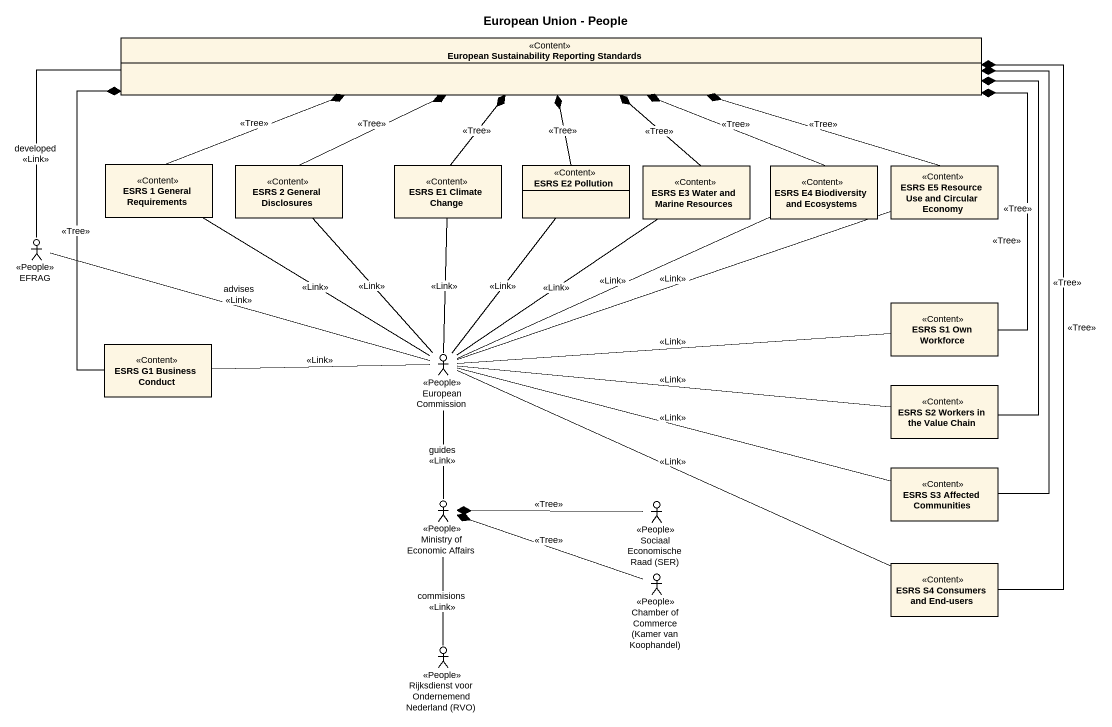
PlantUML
@startuml
title European Union - People
allowmixing
hide circle
hide empty members
class "European Sustainability Reporting Standards" as European_Sustainability <<Content>>
class "ESRS 1 General Requirements" as ESRS_1_General_Requirements <<Content>>
class "ESRS 2 General Disclosures" as ESRS_2_General_Disclosures <<Content>>
class "ESRS E1 Climate Change" as ESRS_E1_Climate_Change <<Content>>
class "ESRS E2 Pollution" as ESRS_E2_Pollution <<Content>>
class "ESRS E3 Water and Marine Resources" as ESRS_E3_Water_and_Marine <<Content>>
class "ESRS E4 Biodiversity and Ecosystems" as ESRS_E4_Biodiversity_and <<Content>>
class "ESRS E5 Resource Use and Circular Economy" as ESRS_E5_Resource_Use_and <<Content>>
actor EFRAG <<People>>
class "ESRS S1 Own Workforce" as ESRS_S1_Own_Workforce <<Content>>
class "ESRS G1 Business Conduct" as ESRS_G1_Business_Conduct <<Content>>
actor "European Commission" as European_Commission <<People>>
class "ESRS S2 Workers in the Value Chain" as ESRS_S2_Workers_in_the <<Content>>
actor "Ministry of Economic Affairs" as Ministry_of_Economic_Affairs <<People>>
actor "Sociaal Economische Raad (SER)" as Sociaal_Economische_Raad_SER <<People>>
class "ESRS S3 Affected Communities" as ESRS_S3_Affected_Communities <<Content>>
actor "Chamber of Commerce (Kamer van Koophandel)" as Chamber_of_Commerce_Kamer <<People>>
class "ESRS S4 Consumers and End-users" as ESRS_S4_Consumers_and_End <<Content>>
actor "Rijksdienst voor Ondernemend Nederland (RVO)" as Rijksdienst_voor <<People>>
European_Sustainability *-left- ESRS_1_General_Requirements : <<Tree>>
European_Sustainability *-left- ESRS_2_General_Disclosures : <<Tree>>
European_Sustainability *-- ESRS_E1_Climate_Change : <<Tree>>
European_Sustainability *-- ESRS_E2_Pollution : <<Tree>>
European_Sustainability *-- ESRS_E3_Water_and_Marine : <<Tree>>
European_Sustainability *-right- ESRS_E4_Biodiversity_and : <<Tree>>
European_Sustainability *-right- ESRS_E5_Resource_Use_and : <<Tree>>
European_Sustainability *-- ESRS_S1_Own_Workforce : <<Tree>>
European_Sustainability *-- ESRS_G1_Business_Conduct : <<Tree>>
European_Sustainability *-- ESRS_S2_Workers_in_the : <<Tree>>
European_Sustainability *-- ESRS_S3_Affected_Communities : <<Tree>>
European_Sustainability *-- ESRS_S4_Consumers_and_End : <<Tree>>
EFRAG -right- European_Sustainability : developed\n<<Link>>
EFRAG -right- European_Commission : advises\n<<Link>>
European_Commission -up- ESRS_1_General_Requirements : <<Link>>
European_Commission -up- ESRS_2_General_Disclosures : <<Link>>
European_Commission -up- ESRS_E1_Climate_Change : <<Link>>
European_Commission -up- ESRS_E2_Pollution : <<Link>>
European_Commission -up- ESRS_E3_Water_and_Marine : <<Link>>
European_Commission -right- ESRS_E4_Biodiversity_and : <<Link>>
European_Commission -right- ESRS_E5_Resource_Use_and : <<Link>>
European_Commission -right- ESRS_S1_Own_Workforce : <<Link>>
European_Commission -left- ESRS_G1_Business_Conduct : <<Link>>
European_Commission -right- ESRS_S2_Workers_in_the : <<Link>>
European_Commission -- Ministry_of_Economic_Affairs : guides\n<<Link>>
European_Commission -right- ESRS_S3_Affected_Communities : <<Link>>
European_Commission -right- ESRS_S4_Consumers_and_End : <<Link>>
Ministry_of_Economic_Affairs *-right- Sociaal_Economische_Raad_SER : <<Tree>>
Ministry_of_Economic_Affairs *-right- Chamber_of_Commerce_Kamer : <<Tree>>
Rijksdienst_voor -up- Ministry_of_Economic_Affairs : commisions\n<<Link>>
@enduml
